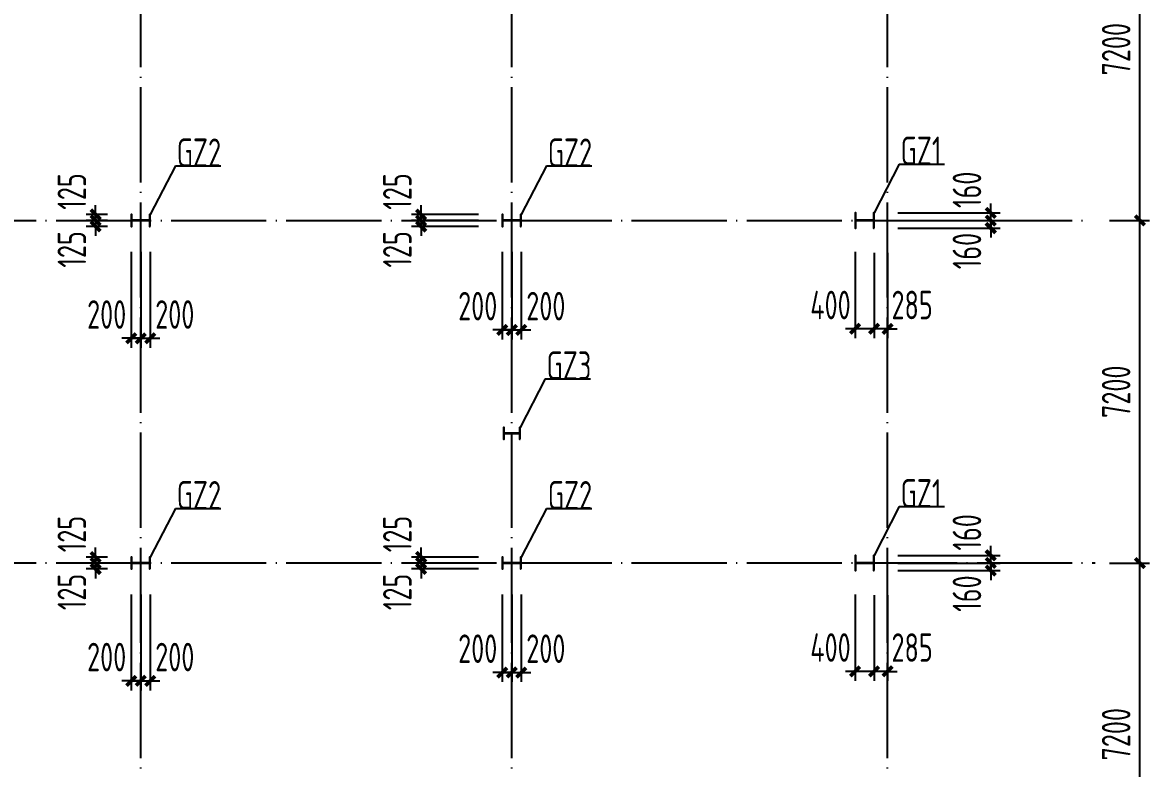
# Model space of a CAD drawing. Extents: x -32169 to 443031, y -120117 to 204739.
# Drawn here: x 155121 to 178810, y -83881 to -68203 of the extents above; entities that cross this region are included whole.
import ezdxf

# ---------------------------------------------------------------- set-up
doc = ezdxf.new("R2010")
doc.units = 0
doc.header["$LTSCALE"] = 1000
doc.linetypes.add('DOTE', pattern=[2.42, 2, -0.2, 0.02, -0.2])
doc.layers.get('0').update_dxf_attribs({"linetype": 'CONTINUOUS'})
doc.layers.get('Defpoints').update_dxf_attribs({"linetype": 'CONTINUOUS'})
for name, color, linetype in [('DIM', 3, 'CONTINUOUS'), ('DOTE', 1, 'CONTINUOUS'), ('PUB_TEXT', 7, 'CONTINUOUS'), ('钢柱', 2, 'CONTINUOUS')]:
    doc.layers.add(name, color=color, linetype=linetype)
doc.styles.add('TSSD_Dimension', font='Tssdeng.shx', dxfattribs={"width": 0.7, "bigfont": 'hztxt.shx'})
doc.styles.add('TSSD_Rein', font='Tssdeng.shx', dxfattribs={"width": 0.7, "bigfont": 'hztxt.shx'})
doc.dimstyles.new('TSSD_200_200', dxfattribs={"dimtxt": 600, "dimasz": 200, "dimexe": 200, "dimexo": 500, "dimgap": 200, "dimtad": 1, "dimdec": 0, "dimzin": 0, "dimdsep": 46, "dimtxsty": 'TSSD_Dimension', "dimblk": 'ARCHTICK', "dimblk1": 'ARCHTICK', "dimblk2": 'ARCHTICK', "dimcen": 0, "dimdle": 200, "dimclrt": 7, "dimadec": 0, "dimazin": 0, "dimtfac": 1, "dimtdec": 0, "dimtix": 1, "dimtmove": 2, "dimatfit": 3, "dimfxl": 1, "dimtolj": 1, "dimtzin": 0, "dimarcsym": 0})

# ---------------------------------------------------------------- blocks, each defined once
blk = doc.blocks.new('_ArchTick')
at = {"color": 0, "linetype": 'ByBlock', "const_width": 0.4}
blk.add_lwpolyline([(-0.5, -0.5), (0.5, 0.5)], dxfattribs=at)
blk = doc.blocks.new('*D514')
at = {"layer": 'Defpoints', "color": 0}
for p in [(177469, -79563), (178610, -79563), (177469, -86763)]:
    blk.add_point(p, dxfattribs=at)
at = {"layer": 'DIM', "color": 0, "lineweight": -2}
for p, q in [((177969, -79563), (178810, -79563)), ((178610, -86963), (178610, -79363)), ((177969, -86763), (178810, -86763))]:
    blk.add_line(p, q, dxfattribs=at)
at = {"layer": 'DIM', "color": 0, "lineweight": -2, "xscale": 200, "yscale": 200, "zscale": 200}
for p, rotation in [((178610, -79563), 90), ((178610, -86763), 270)]:
    blk.add_blockref('_ArchTick', p, dxfattribs=dict(at, rotation=rotation))
at = {"layer": 'DIM', "color": 7, "insert": (178110, -83163), "char_height": 600, "attachment_point": 5, "rotation": 90, "style": 'TSSD_Dimension'}
blk.add_mtext('\\A1;7200', dxfattribs=at)
blk = doc.blocks.new('*D515')
at = {"layer": 'Defpoints', "color": 0}
for p in [(177469, -72363), (178610, -72363), (177469, -79563)]:
    blk.add_point(p, dxfattribs=at)
at = {"layer": 'DIM', "color": 0, "lineweight": -2}
for p, q in [((178610, -79763), (178610, -72163)), ((177969, -72363), (178810, -72363)), ((177969, -79563), (178810, -79563))]:
    blk.add_line(p, q, dxfattribs=at)
at = {"layer": 'DIM', "color": 0, "lineweight": -2, "xscale": 200, "yscale": 200, "zscale": 200}
for p, rotation in [((178610, -72363), 90), ((178610, -79563), 270)]:
    blk.add_blockref('_ArchTick', p, dxfattribs=dict(at, rotation=rotation))
at = {"layer": 'DIM', "color": 7, "insert": (178110, -75963), "char_height": 600, "attachment_point": 5, "rotation": 90, "style": 'TSSD_Dimension'}
blk.add_mtext('\\A1;7200', dxfattribs=at)
blk = doc.blocks.new('*D516')
at = {"layer": 'Defpoints', "color": 0}
for p in [(177469, -65163), (178610, -65163), (177469, -72363)]:
    blk.add_point(p, dxfattribs=at)
at = {"layer": 'DIM', "color": 0, "lineweight": -2}
for p, q in [((178610, -72563), (178610, -64963)), ((177969, -65163), (178810, -65163)), ((177969, -72363), (178810, -72363))]:
    blk.add_line(p, q, dxfattribs=at)
at = {"layer": 'DIM', "color": 0, "lineweight": -2, "xscale": 200, "yscale": 200, "zscale": 200}
for p, rotation in [((178610, -65163), 90), ((178610, -72363), 270)]:
    blk.add_blockref('_ArchTick', p, dxfattribs=dict(at, rotation=rotation))
at = {"layer": 'DIM', "color": 7, "insert": (178110, -68763), "char_height": 600, "attachment_point": 5, "rotation": 90, "style": 'TSSD_Dimension'}
blk.add_mtext('\\A1;7200', dxfattribs=at)
blk = doc.blocks.new('*D697')
at = {"layer": 'Defpoints', "color": 0}
for p in [(157405, -79723), (157605, -79723), (157605, -82040)]:
    blk.add_point(p, dxfattribs=at)
at = {"layer": 'DIM', "color": 0, "lineweight": -2}
for p, q in [((157405, -80223), (157405, -82240)), ((157605, -80223), (157605, -82240)), ((157405, -82040), (157205, -82040)), ((157405, -82040), (157605, -82040)), ((157605, -82040), (157805, -82040))]:
    blk.add_line(p, q, dxfattribs=at)
at = {"layer": 'DIM', "color": 0, "lineweight": -2, "xscale": 200, "yscale": 200, "zscale": 200}
blk.add_blockref('_ArchTick', (157405, -82040), dxfattribs=at)
at = {"layer": 'DIM', "color": 0, "lineweight": -2, "xscale": 200, "yscale": 200, "zscale": 200, "rotation": 180}
blk.add_blockref('_ArchTick', (157605, -82040), dxfattribs=at)
at = {"layer": 'DIM', "color": 7, "insert": (156889, -81540), "char_height": 600, "attachment_point": 5, "style": 'TSSD_Dimension'}
blk.add_mtext('\\A1;200', dxfattribs=at)
blk = doc.blocks.new('*D698')
at = {"layer": 'Defpoints', "color": 0}
for p in [(157605, -79723), (157805, -79723), (157805, -82040)]:
    blk.add_point(p, dxfattribs=at)
at = {"layer": 'DIM', "color": 0, "lineweight": -2}
for p, q in [((157605, -80223), (157605, -82240)), ((157805, -80223), (157805, -82240)), ((157605, -82040), (157405, -82040)), ((157605, -82040), (157805, -82040)), ((157805, -82040), (158005, -82040))]:
    blk.add_line(p, q, dxfattribs=at)
at = {"layer": 'DIM', "color": 0, "lineweight": -2, "xscale": 200, "yscale": 200, "zscale": 200}
blk.add_blockref('_ArchTick', (157605, -82040), dxfattribs=at)
at = {"layer": 'DIM', "color": 0, "lineweight": -2, "xscale": 200, "yscale": 200, "zscale": 200, "rotation": 180}
blk.add_blockref('_ArchTick', (157805, -82040), dxfattribs=at)
at = {"layer": 'DIM', "color": 7, "insert": (158321, -81540), "char_height": 600, "attachment_point": 5, "style": 'TSSD_Dimension'}
blk.add_mtext('\\A1;200', dxfattribs=at)
blk = doc.blocks.new('*D699')
at = {"layer": 'Defpoints', "color": 0}
for p in [(165205, -79723), (165405, -79723), (165405, -81864)]:
    blk.add_point(p, dxfattribs=at)
at = {"layer": 'DIM', "color": 0, "lineweight": -2}
for p, q in [((165205, -80223), (165205, -82064)), ((165405, -80223), (165405, -82064)), ((165205, -81864), (165005, -81864)), ((165205, -81864), (165405, -81864)), ((165405, -81864), (165605, -81864))]:
    blk.add_line(p, q, dxfattribs=at)
at = {"layer": 'DIM', "color": 0, "lineweight": -2, "xscale": 200, "yscale": 200, "zscale": 200}
blk.add_blockref('_ArchTick', (165205, -81864), dxfattribs=at)
at = {"layer": 'DIM', "color": 0, "lineweight": -2, "xscale": 200, "yscale": 200, "zscale": 200, "rotation": 180}
blk.add_blockref('_ArchTick', (165405, -81864), dxfattribs=at)
at = {"layer": 'DIM', "color": 7, "insert": (164689, -81364), "char_height": 600, "attachment_point": 5, "style": 'TSSD_Dimension'}
blk.add_mtext('\\A1;200', dxfattribs=at)
blk = doc.blocks.new('*D700')
at = {"layer": 'Defpoints', "color": 0}
for p in [(165405, -79723), (165605, -79723), (165605, -81864)]:
    blk.add_point(p, dxfattribs=at)
at = {"layer": 'DIM', "color": 0, "lineweight": -2}
for p, q in [((165405, -80223), (165405, -82064)), ((165605, -80223), (165605, -82064)), ((165405, -81864), (165205, -81864)), ((165405, -81864), (165605, -81864)), ((165605, -81864), (165805, -81864))]:
    blk.add_line(p, q, dxfattribs=at)
at = {"layer": 'DIM', "color": 0, "lineweight": -2, "xscale": 200, "yscale": 200, "zscale": 200}
blk.add_blockref('_ArchTick', (165405, -81864), dxfattribs=at)
at = {"layer": 'DIM', "color": 0, "lineweight": -2, "xscale": 200, "yscale": 200, "zscale": 200, "rotation": 180}
blk.add_blockref('_ArchTick', (165605, -81864), dxfattribs=at)
at = {"layer": 'DIM', "color": 7, "insert": (166121, -81364), "char_height": 600, "attachment_point": 5, "style": 'TSSD_Dimension'}
blk.add_mtext('\\A1;200', dxfattribs=at)
blk = doc.blocks.new('*D701')
at = {"layer": 'Defpoints', "color": 0}
for p in [(173021, -79741), (173305, -79741), (173021, -81840)]:
    blk.add_point(p, dxfattribs=at)
at = {"layer": 'DIM', "color": 0, "lineweight": -2}
for p, q in [((173021, -80241), (173021, -82040)), ((173305, -80241), (173305, -82040)), ((173021, -81840), (172821, -81840)), ((173305, -81840), (173021, -81840)), ((173305, -81840), (173505, -81840))]:
    blk.add_line(p, q, dxfattribs=at)
at = {"layer": 'DIM', "color": 0, "lineweight": -2, "xscale": 200, "yscale": 200, "zscale": 200}
blk.add_blockref('_ArchTick', (173021, -81840), dxfattribs=at)
at = {"layer": 'DIM', "color": 0, "lineweight": -2, "xscale": 200, "yscale": 200, "zscale": 200, "rotation": 180}
blk.add_blockref('_ArchTick', (173305, -81840), dxfattribs=at)
at = {"layer": 'DIM', "color": 7, "insert": (173821, -81340), "char_height": 600, "attachment_point": 5, "style": 'TSSD_Dimension'}
blk.add_mtext('\\A1;285', dxfattribs=at)
blk = doc.blocks.new('*D702')
at = {"layer": 'Defpoints', "color": 0}
for p in [(172621, -79723), (173021, -79741), (172621, -81840)]:
    blk.add_point(p, dxfattribs=at)
at = {"layer": 'DIM', "color": 0, "lineweight": -2}
for p, q in [((172621, -80223), (172621, -82040)), ((173021, -80241), (173021, -82040)), ((173221, -81840), (172421, -81840))]:
    blk.add_line(p, q, dxfattribs=at)
at = {"layer": 'DIM', "color": 0, "lineweight": -2, "xscale": 200, "yscale": 200, "zscale": 200, "rotation": 180}
blk.add_blockref('_ArchTick', (172621, -81840), dxfattribs=at)
at = {"layer": 'DIM', "color": 0, "lineweight": -2, "xscale": 200, "yscale": 200, "zscale": 200}
blk.add_blockref('_ArchTick', (173021, -81840), dxfattribs=at)
at = {"layer": 'DIM', "color": 7, "insert": (172105, -81340), "char_height": 600, "attachment_point": 5, "style": 'TSSD_Dimension'}
blk.add_mtext('\\A1;400', dxfattribs=at)
blk = doc.blocks.new('*D704')
at = {"layer": 'Defpoints', "color": 0}
for p in [(173021, -79563), (175474, -79563), (173021, -79723)]:
    blk.add_point(p, dxfattribs=at)
at = {"layer": 'DIM', "color": 0, "lineweight": -2}
for p, q in [((173521, -79563), (175674, -79563)), ((175474, -79563), (175474, -79363)), ((175474, -79723), (175474, -79563)), ((173521, -79723), (175674, -79723)), ((175474, -79723), (175474, -79923))]:
    blk.add_line(p, q, dxfattribs=at)
at = {"layer": 'DIM', "color": 0, "lineweight": -2, "xscale": 200, "yscale": 200, "zscale": 200}
for p, rotation in [((175474, -79563), 270), ((175474, -79723), 90)]:
    blk.add_blockref('_ArchTick', p, dxfattribs=dict(at, rotation=rotation))
at = {"layer": 'DIM', "color": 7, "insert": (174974, -80206), "char_height": 600, "attachment_point": 5, "rotation": 90, "style": 'TSSD_Dimension'}
blk.add_mtext('\\A1;160', dxfattribs=at)
blk = doc.blocks.new('*D705')
at = {"layer": 'Defpoints', "color": 0}
for p in [(173021, -79403), (173021, -79563), (175474, -79403)]:
    blk.add_point(p, dxfattribs=at)
at = {"layer": 'DIM', "color": 0, "lineweight": -2}
for p, q in [((175474, -79403), (175474, -79203)), ((173521, -79403), (175674, -79403)), ((173521, -79563), (175674, -79563)), ((175474, -79563), (175474, -79403)), ((175474, -79563), (175474, -79763))]:
    blk.add_line(p, q, dxfattribs=at)
at = {"layer": 'DIM', "color": 0, "lineweight": -2, "xscale": 200, "yscale": 200, "zscale": 200}
for p, rotation in [((175474, -79403), 270), ((175474, -79563), 90)]:
    blk.add_blockref('_ArchTick', p, dxfattribs=dict(at, rotation=rotation))
at = {"layer": 'DIM', "color": 7, "insert": (174974, -78919), "char_height": 600, "attachment_point": 5, "rotation": 90, "style": 'TSSD_Dimension'}
blk.add_mtext('\\A1;160', dxfattribs=at)
blk = doc.blocks.new('*D706')
at = {"layer": 'Defpoints', "color": 0}
for p in [(156657, -79563), (157405, -79438), (157405, -79563)]:
    blk.add_point(p, dxfattribs=at)
at = {"layer": 'DIM', "color": 0, "lineweight": -2}
for p, q in [((156657, -79438), (156657, -79238)), ((156905, -79438), (156457, -79438)), ((156905, -79563), (156457, -79563)), ((156657, -79438), (156657, -79563)), ((156657, -79563), (156657, -79763))]:
    blk.add_line(p, q, dxfattribs=at)
at = {"layer": 'DIM', "color": 0, "lineweight": -2, "xscale": 200, "yscale": 200, "zscale": 200}
for p, rotation in [((156657, -79438), 270), ((156657, -79563), 90)]:
    blk.add_blockref('_ArchTick', p, dxfattribs=dict(at, rotation=rotation))
at = {"layer": 'DIM', "color": 7, "insert": (156157, -78954), "char_height": 600, "attachment_point": 5, "rotation": 90, "style": 'TSSD_Dimension'}
blk.add_mtext('\\A1;125', dxfattribs=at)
blk = doc.blocks.new('*D707')
at = {"layer": 'Defpoints', "color": 0}
for p in [(157405, -79563), (156657, -79688), (157405, -79688)]:
    blk.add_point(p, dxfattribs=at)
at = {"layer": 'DIM', "color": 0, "lineweight": -2}
for p, q in [((156905, -79563), (156457, -79563)), ((156657, -79563), (156657, -79363)), ((156657, -79563), (156657, -79688)), ((156905, -79688), (156457, -79688)), ((156657, -79688), (156657, -79888))]:
    blk.add_line(p, q, dxfattribs=at)
at = {"layer": 'DIM', "color": 0, "lineweight": -2, "xscale": 200, "yscale": 200, "zscale": 200}
for p, rotation in [((156657, -79563), 270), ((156657, -79688), 90)]:
    blk.add_blockref('_ArchTick', p, dxfattribs=dict(at, rotation=rotation))
at = {"layer": 'DIM', "color": 7, "insert": (156157, -80171), "char_height": 600, "attachment_point": 5, "rotation": 90, "style": 'TSSD_Dimension'}
blk.add_mtext('\\A1;125', dxfattribs=at)
blk = doc.blocks.new('*D708')
at = {"layer": 'Defpoints', "color": 0}
for p in [(163499, -79563), (165205, -79438), (165205, -79563)]:
    blk.add_point(p, dxfattribs=at)
at = {"layer": 'DIM', "color": 0, "lineweight": -2}
for p, q in [((163499, -79438), (163499, -79238)), ((164705, -79438), (163299, -79438)), ((164705, -79563), (163299, -79563)), ((163499, -79438), (163499, -79563)), ((163499, -79563), (163499, -79763))]:
    blk.add_line(p, q, dxfattribs=at)
at = {"layer": 'DIM', "color": 0, "lineweight": -2, "xscale": 200, "yscale": 200, "zscale": 200}
for p, rotation in [((163499, -79438), 270), ((163499, -79563), 90)]:
    blk.add_blockref('_ArchTick', p, dxfattribs=dict(at, rotation=rotation))
at = {"layer": 'DIM', "color": 7, "insert": (162999, -78954), "char_height": 600, "attachment_point": 5, "rotation": 90, "style": 'TSSD_Dimension'}
blk.add_mtext('\\A1;125', dxfattribs=at)
blk = doc.blocks.new('*D709')
at = {"layer": 'Defpoints', "color": 0}
for p in [(165205, -79563), (163499, -79688), (165205, -79688)]:
    blk.add_point(p, dxfattribs=at)
at = {"layer": 'DIM', "color": 0, "lineweight": -2}
for p, q in [((164705, -79563), (163299, -79563)), ((163499, -79563), (163499, -79363)), ((163499, -79563), (163499, -79688)), ((164705, -79688), (163299, -79688)), ((163499, -79688), (163499, -79888))]:
    blk.add_line(p, q, dxfattribs=at)
at = {"layer": 'DIM', "color": 0, "lineweight": -2, "xscale": 200, "yscale": 200, "zscale": 200}
for p, rotation in [((163499, -79563), 270), ((163499, -79688), 90)]:
    blk.add_blockref('_ArchTick', p, dxfattribs=dict(at, rotation=rotation))
at = {"layer": 'DIM', "color": 7, "insert": (162999, -80171), "char_height": 600, "attachment_point": 5, "rotation": 90, "style": 'TSSD_Dimension'}
blk.add_mtext('\\A1;125', dxfattribs=at)
blk = doc.blocks.new('*D713')
at = {"layer": 'Defpoints', "color": 0}
for p in [(157405, -72523), (157605, -72523), (157605, -74840)]:
    blk.add_point(p, dxfattribs=at)
at = {"layer": 'DIM', "color": 0, "lineweight": -2}
for p, q in [((157405, -73023), (157405, -75040)), ((157605, -73023), (157605, -75040)), ((157405, -74840), (157205, -74840)), ((157405, -74840), (157605, -74840)), ((157605, -74840), (157805, -74840))]:
    blk.add_line(p, q, dxfattribs=at)
at = {"layer": 'DIM', "color": 0, "lineweight": -2, "xscale": 200, "yscale": 200, "zscale": 200}
blk.add_blockref('_ArchTick', (157405, -74840), dxfattribs=at)
at = {"layer": 'DIM', "color": 0, "lineweight": -2, "xscale": 200, "yscale": 200, "zscale": 200, "rotation": 180}
blk.add_blockref('_ArchTick', (157605, -74840), dxfattribs=at)
at = {"layer": 'DIM', "color": 7, "insert": (156889, -74340), "char_height": 600, "attachment_point": 5, "style": 'TSSD_Dimension'}
blk.add_mtext('\\A1;200', dxfattribs=at)
blk = doc.blocks.new('*D714')
at = {"layer": 'Defpoints', "color": 0}
for p in [(157605, -72523), (157805, -72523), (157805, -74840)]:
    blk.add_point(p, dxfattribs=at)
at = {"layer": 'DIM', "color": 0, "lineweight": -2}
for p, q in [((157605, -73023), (157605, -75040)), ((157805, -73023), (157805, -75040)), ((157605, -74840), (157405, -74840)), ((157605, -74840), (157805, -74840)), ((157805, -74840), (158005, -74840))]:
    blk.add_line(p, q, dxfattribs=at)
at = {"layer": 'DIM', "color": 0, "lineweight": -2, "xscale": 200, "yscale": 200, "zscale": 200}
blk.add_blockref('_ArchTick', (157605, -74840), dxfattribs=at)
at = {"layer": 'DIM', "color": 0, "lineweight": -2, "xscale": 200, "yscale": 200, "zscale": 200, "rotation": 180}
blk.add_blockref('_ArchTick', (157805, -74840), dxfattribs=at)
at = {"layer": 'DIM', "color": 7, "insert": (158321, -74340), "char_height": 600, "attachment_point": 5, "style": 'TSSD_Dimension'}
blk.add_mtext('\\A1;200', dxfattribs=at)
blk = doc.blocks.new('*D715')
at = {"layer": 'Defpoints', "color": 0}
for p in [(165205, -72523), (165405, -72523), (165405, -74664)]:
    blk.add_point(p, dxfattribs=at)
at = {"layer": 'DIM', "color": 0, "lineweight": -2}
for p, q in [((165205, -73023), (165205, -74864)), ((165405, -73023), (165405, -74864)), ((165205, -74664), (165005, -74664)), ((165205, -74664), (165405, -74664)), ((165405, -74664), (165605, -74664))]:
    blk.add_line(p, q, dxfattribs=at)
at = {"layer": 'DIM', "color": 0, "lineweight": -2, "xscale": 200, "yscale": 200, "zscale": 200}
blk.add_blockref('_ArchTick', (165205, -74664), dxfattribs=at)
at = {"layer": 'DIM', "color": 0, "lineweight": -2, "xscale": 200, "yscale": 200, "zscale": 200, "rotation": 180}
blk.add_blockref('_ArchTick', (165405, -74664), dxfattribs=at)
at = {"layer": 'DIM', "color": 7, "insert": (164689, -74164), "char_height": 600, "attachment_point": 5, "style": 'TSSD_Dimension'}
blk.add_mtext('\\A1;200', dxfattribs=at)
blk = doc.blocks.new('*D716')
at = {"layer": 'Defpoints', "color": 0}
for p in [(165405, -72523), (165605, -72523), (165605, -74664)]:
    blk.add_point(p, dxfattribs=at)
at = {"layer": 'DIM', "color": 0, "lineweight": -2}
for p, q in [((165405, -73023), (165405, -74864)), ((165605, -73023), (165605, -74864)), ((165405, -74664), (165205, -74664)), ((165405, -74664), (165605, -74664)), ((165605, -74664), (165805, -74664))]:
    blk.add_line(p, q, dxfattribs=at)
at = {"layer": 'DIM', "color": 0, "lineweight": -2, "xscale": 200, "yscale": 200, "zscale": 200}
blk.add_blockref('_ArchTick', (165405, -74664), dxfattribs=at)
at = {"layer": 'DIM', "color": 0, "lineweight": -2, "xscale": 200, "yscale": 200, "zscale": 200, "rotation": 180}
blk.add_blockref('_ArchTick', (165605, -74664), dxfattribs=at)
at = {"layer": 'DIM', "color": 7, "insert": (166121, -74164), "char_height": 600, "attachment_point": 5, "style": 'TSSD_Dimension'}
blk.add_mtext('\\A1;200', dxfattribs=at)
blk = doc.blocks.new('*D717')
at = {"layer": 'Defpoints', "color": 0}
for p in [(173021, -72541), (173305, -72541), (173021, -74640)]:
    blk.add_point(p, dxfattribs=at)
at = {"layer": 'DIM', "color": 0, "lineweight": -2}
for p, q in [((173021, -73041), (173021, -74840)), ((173305, -73041), (173305, -74840)), ((173021, -74640), (172821, -74640)), ((173305, -74640), (173021, -74640)), ((173305, -74640), (173505, -74640))]:
    blk.add_line(p, q, dxfattribs=at)
at = {"layer": 'DIM', "color": 0, "lineweight": -2, "xscale": 200, "yscale": 200, "zscale": 200}
blk.add_blockref('_ArchTick', (173021, -74640), dxfattribs=at)
at = {"layer": 'DIM', "color": 0, "lineweight": -2, "xscale": 200, "yscale": 200, "zscale": 200, "rotation": 180}
blk.add_blockref('_ArchTick', (173305, -74640), dxfattribs=at)
at = {"layer": 'DIM', "color": 7, "insert": (173821, -74140), "char_height": 600, "attachment_point": 5, "style": 'TSSD_Dimension'}
blk.add_mtext('\\A1;285', dxfattribs=at)
blk = doc.blocks.new('*D718')
at = {"layer": 'Defpoints', "color": 0}
for p in [(172621, -72523), (173021, -72541), (172621, -74640)]:
    blk.add_point(p, dxfattribs=at)
at = {"layer": 'DIM', "color": 0, "lineweight": -2}
for p, q in [((172621, -73023), (172621, -74840)), ((173021, -73041), (173021, -74840)), ((173221, -74640), (172421, -74640))]:
    blk.add_line(p, q, dxfattribs=at)
at = {"layer": 'DIM', "color": 0, "lineweight": -2, "xscale": 200, "yscale": 200, "zscale": 200, "rotation": 180}
blk.add_blockref('_ArchTick', (172621, -74640), dxfattribs=at)
at = {"layer": 'DIM', "color": 0, "lineweight": -2, "xscale": 200, "yscale": 200, "zscale": 200}
blk.add_blockref('_ArchTick', (173021, -74640), dxfattribs=at)
at = {"layer": 'DIM', "color": 7, "insert": (172105, -74140), "char_height": 600, "attachment_point": 5, "style": 'TSSD_Dimension'}
blk.add_mtext('\\A1;400', dxfattribs=at)
blk = doc.blocks.new('*D720')
at = {"layer": 'Defpoints', "color": 0}
for p in [(173021, -72363), (175474, -72363), (173021, -72523)]:
    blk.add_point(p, dxfattribs=at)
at = {"layer": 'DIM', "color": 0, "lineweight": -2}
for p, q in [((175474, -72363), (175474, -72163)), ((173521, -72363), (175674, -72363)), ((175474, -72523), (175474, -72363)), ((173521, -72523), (175674, -72523)), ((175474, -72523), (175474, -72723))]:
    blk.add_line(p, q, dxfattribs=at)
at = {"layer": 'DIM', "color": 0, "lineweight": -2, "xscale": 200, "yscale": 200, "zscale": 200}
for p, rotation in [((175474, -72363), 270), ((175474, -72523), 90)]:
    blk.add_blockref('_ArchTick', p, dxfattribs=dict(at, rotation=rotation))
at = {"layer": 'DIM', "color": 7, "insert": (174974, -73006), "char_height": 600, "attachment_point": 5, "rotation": 90, "style": 'TSSD_Dimension'}
blk.add_mtext('\\A1;160', dxfattribs=at)
blk = doc.blocks.new('*D721')
at = {"layer": 'Defpoints', "color": 0}
for p in [(173021, -72203), (175474, -72203), (173021, -72363)]:
    blk.add_point(p, dxfattribs=at)
at = {"layer": 'DIM', "color": 0, "lineweight": -2}
for p, q in [((175474, -72203), (175474, -72003)), ((173521, -72203), (175674, -72203)), ((175474, -72363), (175474, -72203)), ((173521, -72363), (175674, -72363)), ((175474, -72363), (175474, -72563))]:
    blk.add_line(p, q, dxfattribs=at)
at = {"layer": 'DIM', "color": 0, "lineweight": -2, "xscale": 200, "yscale": 200, "zscale": 200}
for p, rotation in [((175474, -72203), 270), ((175474, -72363), 90)]:
    blk.add_blockref('_ArchTick', p, dxfattribs=dict(at, rotation=rotation))
at = {"layer": 'DIM', "color": 7, "insert": (174974, -71719), "char_height": 600, "attachment_point": 5, "rotation": 90, "style": 'TSSD_Dimension'}
blk.add_mtext('\\A1;160', dxfattribs=at)
blk = doc.blocks.new('*D722')
at = {"layer": 'Defpoints', "color": 0}
for p in [(157405, -72238), (156657, -72363), (157405, -72363)]:
    blk.add_point(p, dxfattribs=at)
at = {"layer": 'DIM', "color": 0, "lineweight": -2}
for p, q in [((156905, -72238), (156457, -72238)), ((156657, -72238), (156657, -72038)), ((156657, -72238), (156657, -72363)), ((156905, -72363), (156457, -72363)), ((156657, -72363), (156657, -72563))]:
    blk.add_line(p, q, dxfattribs=at)
at = {"layer": 'DIM', "color": 0, "lineweight": -2, "xscale": 200, "yscale": 200, "zscale": 200}
for p, rotation in [((156657, -72238), 270), ((156657, -72363), 90)]:
    blk.add_blockref('_ArchTick', p, dxfattribs=dict(at, rotation=rotation))
at = {"layer": 'DIM', "color": 7, "insert": (156157, -71754), "char_height": 600, "attachment_point": 5, "rotation": 90, "style": 'TSSD_Dimension'}
blk.add_mtext('\\A1;125', dxfattribs=at)
blk = doc.blocks.new('*D723')
at = {"layer": 'Defpoints', "color": 0}
for p in [(156657, -72488), (157405, -72363), (157405, -72488)]:
    blk.add_point(p, dxfattribs=at)
at = {"layer": 'DIM', "color": 0, "lineweight": -2}
for p, q in [((156657, -72363), (156657, -72163)), ((156905, -72363), (156457, -72363)), ((156905, -72488), (156457, -72488)), ((156657, -72363), (156657, -72488)), ((156657, -72488), (156657, -72688))]:
    blk.add_line(p, q, dxfattribs=at)
at = {"layer": 'DIM', "color": 0, "lineweight": -2, "xscale": 200, "yscale": 200, "zscale": 200}
for p, rotation in [((156657, -72363), 270), ((156657, -72488), 90)]:
    blk.add_blockref('_ArchTick', p, dxfattribs=dict(at, rotation=rotation))
at = {"layer": 'DIM', "color": 7, "insert": (156157, -72971), "char_height": 600, "attachment_point": 5, "rotation": 90, "style": 'TSSD_Dimension'}
blk.add_mtext('\\A1;125', dxfattribs=at)
blk = doc.blocks.new('*D724')
at = {"layer": 'Defpoints', "color": 0}
for p in [(165205, -72238), (163499, -72363), (165205, -72363)]:
    blk.add_point(p, dxfattribs=at)
at = {"layer": 'DIM', "color": 0, "lineweight": -2}
for p, q in [((164705, -72238), (163299, -72238)), ((163499, -72238), (163499, -72038)), ((163499, -72238), (163499, -72363)), ((164705, -72363), (163299, -72363)), ((163499, -72363), (163499, -72563))]:
    blk.add_line(p, q, dxfattribs=at)
at = {"layer": 'DIM', "color": 0, "lineweight": -2, "xscale": 200, "yscale": 200, "zscale": 200}
for p, rotation in [((163499, -72238), 270), ((163499, -72363), 90)]:
    blk.add_blockref('_ArchTick', p, dxfattribs=dict(at, rotation=rotation))
at = {"layer": 'DIM', "color": 7, "insert": (162999, -71754), "char_height": 600, "attachment_point": 5, "rotation": 90, "style": 'TSSD_Dimension'}
blk.add_mtext('\\A1;125', dxfattribs=at)
blk = doc.blocks.new('*D725')
at = {"layer": 'Defpoints', "color": 0}
for p in [(163499, -72488), (165205, -72363), (165205, -72488)]:
    blk.add_point(p, dxfattribs=at)
at = {"layer": 'DIM', "color": 0, "lineweight": -2}
for p, q in [((163499, -72363), (163499, -72163)), ((164705, -72363), (163299, -72363)), ((164705, -72488), (163299, -72488)), ((163499, -72363), (163499, -72488)), ((163499, -72488), (163499, -72688))]:
    blk.add_line(p, q, dxfattribs=at)
at = {"layer": 'DIM', "color": 0, "lineweight": -2, "xscale": 200, "yscale": 200, "zscale": 200}
for p, rotation in [((163499, -72363), 270), ((163499, -72488), 90)]:
    blk.add_blockref('_ArchTick', p, dxfattribs=dict(at, rotation=rotation))
at = {"layer": 'DIM', "color": 7, "insert": (162999, -72971), "char_height": 600, "attachment_point": 5, "rotation": 90, "style": 'TSSD_Dimension'}
blk.add_mtext('\\A1;125', dxfattribs=at)

msp = doc.modelspace()

# ---------------------------------------------------------------- linework, layer by layer
at = {"layer": 'DOTE', "linetype": 'DOTE'}
for p, q in [((157605.24457, -95762.90283), (157605.24457, 15277.3647)), ((165405.24457, -95762.90283), (165405.24457, 15277.3647)), ((173305.24457, -95762.90283), (173305.24457, 15277.3647)), ((148565.24457, -72362.6353), (177469.06221, -72362.6353)), ((148565.24457, -79562.6353), (177669.06221, -79562.6353))]:
    msp.add_line(p, q, dxfattribs=at)
at = {"layer": 'PUB_TEXT'}
for p, q in [((158332.96392, -71217.79642), (157805.24457, -72237.6353)), ((158332.96392, -71217.79642), (159286.94313, -71217.79642)), ((166132.96392, -71217.79642), (165605.24457, -72237.6353)), ((166132.96392, -71217.79642), (167086.94313, -71217.79642)), ((173550.69913, -71178.39436), (173020.70192, -72202.6353)), ((173550.69913, -71178.39436), (174504.67834, -71178.39436)), ((166107.96392, -75692.79665), (165580.24457, -76712.63553)), ((166107.96392, -75692.79665), (167061.94313, -75692.79665)), ((173550.69913, -78378.39436), (173020.70192, -79402.6353)), ((173550.69913, -78378.39436), (174504.67834, -78378.39436)), ((158332.96392, -78417.79642), (157805.24457, -79437.6353)), ((158332.96392, -78417.79642), (159286.94313, -78417.79642)), ((166132.96392, -78417.79642), (165605.24457, -79437.6353)), ((166132.96392, -78417.79642), (167086.94313, -78417.79642))]:
    msp.add_line(p, q, dxfattribs=at)
at = {"layer": '钢柱'}
for points in [[(157805.24457, -72487.6353), (157805.24457, -72237.6353), (157791.24457, -72237.6353), (157791.24457, -72358.6353), (157419.24457, -72358.6353), (157419.24457, -72237.6353), (157405.24457, -72237.6353), (157405.24457, -72487.6353), (157419.24457, -72487.6353), (157419.24457, -72366.6353), (157791.24457, -72366.6353), (157791.24457, -72487.6353)], [(165605.24457, -72487.6353), (165605.24457, -72237.6353), (165591.24457, -72237.6353), (165591.24457, -72358.6353), (165219.24457, -72358.6353), (165219.24457, -72237.6353), (165205.24457, -72237.6353), (165205.24457, -72487.6353), (165219.24457, -72487.6353), (165219.24457, -72366.6353), (165591.24457, -72366.6353), (165591.24457, -72487.6353)], [(173020.70192, -72522.6353), (173020.70192, -72202.6353), (173006.70192, -72202.6353), (173006.70192, -72358.6353), (172634.70192, -72358.6353), (172634.70192, -72202.6353), (172620.70192, -72202.6353), (172620.70192, -72522.6353), (172634.70192, -72522.6353), (172634.70192, -72366.6353), (173006.70192, -72366.6353), (173006.70192, -72522.6353)], [(165580.24457, -76962.63553), (165580.24457, -76712.63553), (165566.24457, -76712.63553), (165566.24457, -76833.63553), (165244.24457, -76833.63553), (165244.24457, -76712.63553), (165230.24457, -76712.63553), (165230.24457, -76962.63553), (165244.24457, -76962.63553), (165244.24457, -76841.63553), (165566.24457, -76841.63553), (165566.24457, -76962.63553)], [(157805.24457, -79687.6353), (157805.24457, -79437.6353), (157791.24457, -79437.6353), (157791.24457, -79558.6353), (157419.24457, -79558.6353), (157419.24457, -79437.6353), (157405.24457, -79437.6353), (157405.24457, -79687.6353), (157419.24457, -79687.6353), (157419.24457, -79566.6353), (157791.24457, -79566.6353), (157791.24457, -79687.6353)], [(165605.24457, -79687.6353), (165605.24457, -79437.6353), (165591.24457, -79437.6353), (165591.24457, -79558.6353), (165219.24457, -79558.6353), (165219.24457, -79437.6353), (165205.24457, -79437.6353), (165205.24457, -79687.6353), (165219.24457, -79687.6353), (165219.24457, -79566.6353), (165591.24457, -79566.6353), (165591.24457, -79687.6353)], [(173020.70192, -79722.6353), (173020.70192, -79402.6353), (173006.70192, -79402.6353), (173006.70192, -79558.6353), (172634.70192, -79558.6353), (172634.70192, -79402.6353), (172620.70192, -79402.6353), (172620.70192, -79722.6353), (172634.70192, -79722.6353), (172634.70192, -79566.6353), (173006.70192, -79566.6353), (173006.70192, -79722.6353)]]:
    msp.add_lwpolyline(points, close=True, dxfattribs=at)

# ---------------------------------------------------------------- texts
at = {"layer": 'PUB_TEXT', "style": 'TSSD_Rein', "width": 0.7}
for s, p in [('GZ2', (158363.02101, -71239.60692, 292.0163)), ('GZ2', (166163.02101, -71239.60692, 292.0163)), ('GZ1', (173580.75621, -71200.20486, 292.0163)), ('GZ3', (166138.02101, -75714.60715, 292.0163)), ('GZ2', (158363.02101, -78439.60692, 292.0163)), ('GZ2', (166163.02101, -78439.60692, 292.0163)), ('GZ1', (173580.75621, -78400.20486, 292.0163))]:
    msp.add_text(s, height=600, dxfattribs=at).set_placement(p)

# ---------------------------------------------------------------- dimensions: what is measured, and where the dimension line sits
at = {"layer": 'DIM'}
for p1, p2, picture, middle in [((177469.06221, -72362.6353), (177469.06221, -65162.6353), '*D516', (178110.45573, -68762.6353)), ((177469.06221, -79562.6353), (177469.06221, -72362.6353), '*D515', (178110.45573, -75962.6353)), ((177469.06221, -86762.6353), (177469.06221, -79562.6353), '*D514', (178110.45573, -83162.6353))]:
    dim = msp.add_aligned_dim(p1=p1, p2=p2, distance=-1141.39352, dimstyle='TSSD_200_200', dxfattribs=at)
    dim.commit()
    dim.dimension.update_dxf_attribs({"geometry": picture, "text_midpoint": middle})
for base, p1, p2, picture, middle in [((175473.633, -72202.6353), (173020.70192, -72362.6353), (173020.70192, -72202.6353), '*D721', (174973.633, -71718.78915)), ((156656.89228, -72362.6353), (157405.24457, -72237.6353), (157405.24457, -72362.6353), '*D722', (156156.89228, -71753.78915)), ((163498.69658, -72362.6353), (165205.24457, -72237.6353), (165205.24457, -72362.6353), '*D724', (162998.69658, -71753.78915)), ((156656.89228, -72487.6353), (157405.24457, -72362.6353), (157405.24457, -72487.6353), '*D723', (156156.89228, -72971.48145)), ((163498.69658, -72487.6353), (165205.24457, -72362.6353), (165205.24457, -72487.6353), '*D725', (162998.69658, -72971.48145)), ((175473.633, -72362.6353), (173020.70192, -72522.6353), (173020.70192, -72362.6353), '*D720', (174973.633, -73006.48145)), ((156656.89228, -79562.6353), (157405.24457, -79437.6353), (157405.24457, -79562.6353), '*D706', (156156.89228, -78953.78915)), ((163498.69658, -79562.6353), (165205.24457, -79437.6353), (165205.24457, -79562.6353), '*D708', (162998.69658, -78953.78915)), ((175473.633, -79402.6353), (173020.70192, -79562.6353), (173020.70192, -79402.6353), '*D705', (174973.633, -78918.78915)), ((156656.89228, -79687.6353), (157405.24457, -79562.6353), (157405.24457, -79687.6353), '*D707', (156156.89228, -80171.48145)), ((163498.69658, -79687.6353), (165205.24457, -79562.6353), (165205.24457, -79687.6353), '*D709', (162998.69658, -80171.48145)), ((175473.633, -79562.6353), (173020.70192, -79722.6353), (173020.70192, -79562.6353), '*D704', (174973.633, -80206.48145))]:
    dim = msp.add_linear_dim(base=base, p1=p1, p2=p2, angle=90, dimstyle='TSSD_200_200', dxfattribs=at)
    dim.commit()
    dim.dimension.update_dxf_attribs({"geometry": picture, "text_midpoint": middle, "dimtype": 160})
for base, p1, p2, picture, middle in [((157605.24457, -74840.26212), (157405.24457, -72522.6353), (157605.24457, -72522.6353), '*D713', (156889.09073, -74340.26212)), ((157805.24457, -74840.26212), (157605.24457, -72522.6353), (157805.24457, -72522.6353), '*D714', (158321.39842, -74340.26212)), ((165405.24457, -74663.65172), (165205.24457, -72522.6353), (165405.24457, -72522.6353), '*D715', (164689.09073, -74163.65172)), ((165605.24457, -74663.65172), (165405.24457, -72522.6353), (165605.24457, -72522.6353), '*D716', (166121.39842, -74163.65172)), ((172620.70192, -74639.75561), (173020.70192, -72541.18489), (172620.70192, -72522.6353), '*D718', (172104.54807, -74139.75561)), ((173020.70192, -74639.75561), (173305.24457, -72541.18489), (173020.70192, -72541.18489), '*D717', (173821.39842, -74139.75561)), ((157605.24457, -82040.26212), (157405.24457, -79722.6353), (157605.24457, -79722.6353), '*D697', (156889.09073, -81540.26212)), ((157805.24457, -82040.26212), (157605.24457, -79722.6353), (157805.24457, -79722.6353), '*D698', (158321.39842, -81540.26212)), ((165405.24457, -81863.65172), (165205.24457, -79722.6353), (165405.24457, -79722.6353), '*D699', (164689.09073, -81363.65172)), ((165605.24457, -81863.65172), (165405.24457, -79722.6353), (165605.24457, -79722.6353), '*D700', (166121.39842, -81363.65172)), ((172620.70192, -81839.75561), (173020.70192, -79741.18489), (172620.70192, -79722.6353), '*D702', (172104.54807, -81339.75561)), ((173020.70192, -81839.75561), (173305.24457, -79741.18489), (173020.70192, -79741.18489), '*D701', (173821.39842, -81339.75561))]:
    dim = msp.add_linear_dim(base=base, p1=p1, p2=p2, dimstyle='TSSD_200_200', dxfattribs=at)
    dim.commit()
    dim.dimension.update_dxf_attribs({"geometry": picture, "text_midpoint": middle, "dimtype": 160})

doc.saveas('drawing.dxf')
